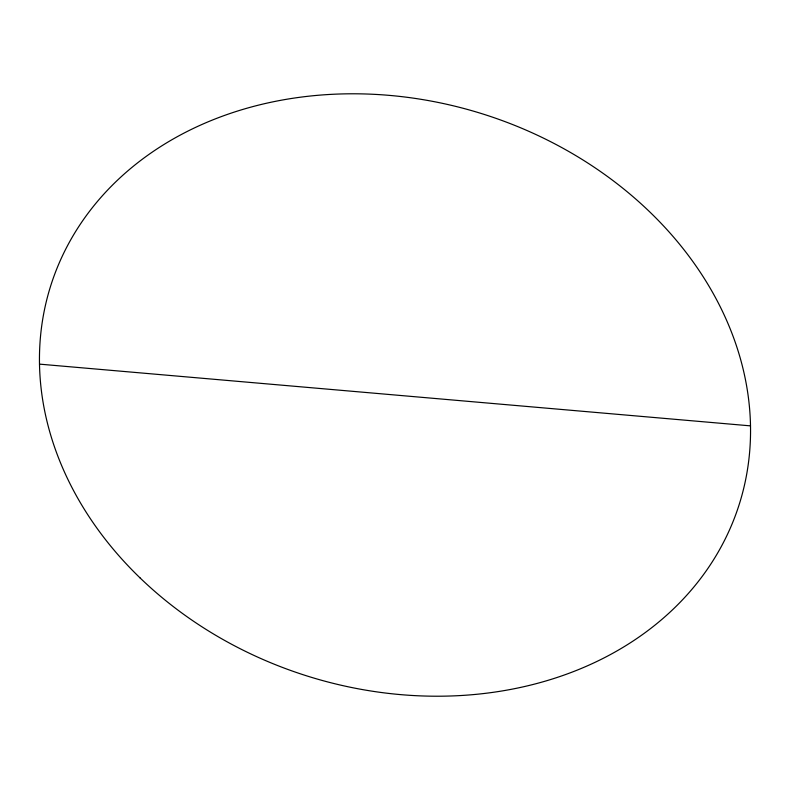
<?xml version="1.0" encoding="UTF-8"?>
<svg xmlns="http://www.w3.org/2000/svg" width="790" height="790" viewBox="0 0 790 790"><rect width="100%" height="100%" fill="white"/><g stroke="black" fill="none" stroke-linecap="round" stroke-linejoin="round"><path stroke-width="1.19" d="M39.5 364.131L750.5 425.869M139.998 577.846A361.188 294.413 17.7 0 0 737.07 510.883A361.188 294.413 17.7 0 0 307.942 96.281A361.188 294.413 17.7 0 0 139.998 577.846"/></g></svg>
